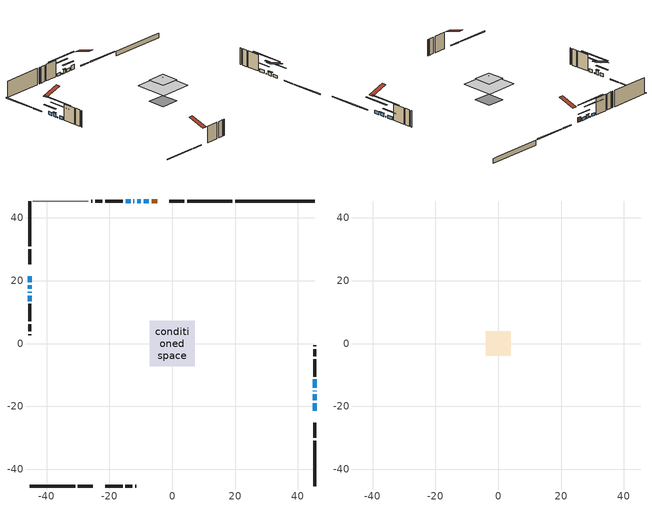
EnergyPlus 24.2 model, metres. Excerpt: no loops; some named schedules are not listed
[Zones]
conditioned space
 floor adiabatic (AdiabaticFloorConstruction): -7.2,-7.2 -7.2,7.2 7.2,7.2 7.2,-7.2 z5.79
 floor foundation (Slab1 construction): -3.99,-3.99 -3.99,3.99 3.99,3.99 3.99,-3.99 z-1.22
 wall outside (RimJoist1 construction): 19.15,45.37 4.72,45.37 / -45.37,-45.37 -30.94,-45.37 / -45.37,45.37 -45.37,30.94 / 45.37,-45.37 45.37,-30.94 z0.91:1.21
 wall outside (RimJoist3 construction): 3.79,45.37 -0.96,45.37 / -30.01,-45.37 -25.27,-45.37 / -45.37,30.01 -45.37,25.27 / 45.37,-30.01 45.37,-25.27 z0.91:1.21
 wall outside (AdiabaticWallConstruction 1): -4.83,45.37 -6.49,45.37 z0.91:2.94
 wall outside (AdiabaticWallConstruction): 45.37,-21.39 45.37,-19 z0.91:2.1; -7.42,45.37 -9.15,45.37 z0.91:2.19; -45.37,21.39 -45.37,19.49 z0.91:2.33; 45.37,-18.07 45.37,-16.18 z0.91:2.32; -10.07,45.37 -11.16,45.37 z0.91:2.52; -45.37,18.56 -45.37,17.37 z0.91:2.68; 45.37,-15.25 45.37,-14.99 / -12.08,45.37 -12.35,45.37 / -45.37,16.45 -45.37,16.18 z0.91:1.3; -13.27,45.37 -14.85,45.37 z0.91:2.09; -45.37,15.26 -45.37,13.51 / 45.37,-14.06 45.37,-11.45 z0.91:2.21
 wall outside (Wall1 construction): -15.78,45.37 -21.34,45.37 / -21.39,-45.37 -15.83,-45.37 / -45.37,12.58 -45.37,7.02 / 45.37,-10.52 45.37,-4.96 z0.91:8.23
 wall outside (Wall3 construction): -22.27,45.37 -24.46,45.37 / -14.9,-45.37 -12.71,-45.37 / -45.37,6.09 -45.37,3.9 / 45.37,-4.03 45.37,-1.83 z0.91:8.23
 wall outside (Wall4 construction): -25.39,45.37 -25.76,45.37 / -11.78,-45.37 -11.41,-45.37 / -45.37,2.97 -45.37,2.6 / 45.37,-0.9 45.37,-0.54 z0.91:8.23
 wall foundation (FoundationWall1 construction): 20.08,45.37,-1.22 20.08,45.37,0.91 42.84,45.37,0.91 42.84,45.37,0.79 45.37,45.37,0.79 45.37,45.37,-1.22
 wall adiabatic (Wall5 construction): -26.69,45.37 -44.44,45.37 z0.91:8.23
 window (WindowConstruction): 45.37,-21.39 45.37,-19 z0.91:2.1
 window (WindowConstruction 4): -7.42,45.37 -9.15,45.37 z0.91:2.19
 window (WindowConstruction 5): -45.37,21.39 -45.37,19.49 z0.91:2.32
 window (WindowConstruction 6): 45.37,-18.07 45.37,-16.18 z0.91:2.32
 window (WindowConstruction 7): -10.08,45.37 -11.15,45.37 z0.91:2.52
 window (WindowConstruction 8): -45.37,18.56 -45.37,17.37 z0.91:2.68
 window (WindowConstruction 9): 45.37,-15.25 45.37,-14.99 z0.91:1.3
 window (WindowConstruction 10): -12.08,45.37 -12.34,45.37 z0.91:1.3
 window (WindowConstruction 11): -45.37,16.44 -45.37,16.18 z0.91:1.3
 window (WindowConstruction 1): -13.27,45.37 -14.85,45.37 z0.91:2.09
 window (WindowConstruction 2): -45.37,15.25 -45.37,13.51 z0.91:2.21
 window (WindowConstruction 3): 45.37,-14.06 45.37,-11.45 z0.91:2.21
 door (Door): -4.83,45.37 -6.49,45.37 z0.91:2.94
 ceiling adiabatic (AdiabaticFloorConstruction): 7.2,-7.2 7.2,7.2 -7.2,7.2 -7.2,-7.2 z5.79
 roof outside (Roof2 construction): -2.07,2.07 -2.07,-2.07 2.07,-2.07 2.07,2.07 z8.23
attic - vented
 floor to conditioned space (Floor1 construction Reversed): -3.94,-3.94 -3.94,3.94 3.94,3.94 3.94,-3.94 z8.23
 roof outside (Roof1 construction): -3.91,45.37,8.23 -3.91,37.71,10.78 -1.89,37.71,10.78 -1.89,45.37,8.23; -22.32,-45.37,8.23 -22.32,-37.71,10.78 -24.34,-37.71,10.78 -24.34,-45.37,8.23; -45.37,22.32,8.23 -37.71,22.32,10.78 -37.71,24.34,10.78 -45.37,24.34,8.23; 45.37,-22.32,8.23 37.71,-22.32,10.78 37.71,-24.34,10.78 45.37,-24.34,8.23
shading: 45.37,-14.38 45.37,-26.01 45.79,-26.01 45.79,-14.38 z6.72; -11.47,45.37 -5.09,45.37 -5.09,45.79 -11.47,45.79 z4.52; -45.37,17.16 -45.37,23.72 -45.79,23.72 -45.79,17.16 z4.65; 45.37,-15.98 45.37,-18.27 45.79,-18.27 45.79,-15.98 z2.52; -11.36,45.37 -9.87,45.37 -9.87,45.79 -11.36,45.79 z2.72; -45.37,17.17 -45.37,18.76 -45.79,18.76 -45.79,17.17 z2.88; 45.37,-7.63 45.37,-22.61 45.79,-22.61 45.79,-7.63 z8.66; -19.7,45.37 -4.72,45.37 -4.72,45.79 -19.7,45.79 z8.66; -45.37,8.82 -45.37,23.8 -45.79,23.8 -45.79,8.82 z8.66; -19.47,45.37 -8.65,45.37 -8.65,45.79 -19.47,45.79 z6.71; -45.37,8.89 -45.37,19.88 -45.79,19.88 -45.79,8.89 z6.83; 45.37,-9.12 45.37,-16.39 45.79,-16.39 45.79,-9.12 z4.54
[Building]
Building 1: Terrain=Suburbs
[Site:Location]
Toronto Intl AP_ON: Latitude {deg}=43.68; Longitude {deg}=-79.63; Time Zone {hr}=-5; Elevation {m}=173; Keep Site Location Information=Yes
[Site:GroundTemperature:Shallow]
4.59119, 2.66285, 2.50842, 3.42352, 7.09712, 10.7536, 13.9236, 15.9317, 16.1023, 14.4691, 11.3799, 7.83558
[Site:WaterMainsTemperature]
Calculation Method=Schedule; Temperature Schedule=mains temperature schedule
[Material] Roughness=Rough; Thermal Absorptance=0.9
Name | Thickness {m} | Conductivity {W/m-K} | Density {kg/m3} | Specific Heat {J/kg-K} | Solar Absorptance | Visible Absorptance
asphalt or fiberglass shingles | 0.00635 | 0.162714 | 1121.4 | 1465.45 | 0.4 | 0.4
ceiling stud and cavity | 0.1397 | 0.0763592 | 65.682 | 1177.47 | 0.7 | 0.7
concrete 4.0 in. | 0.1016 | 1.803125 | 2242.8 | 837.4 | 0.7 | 0.7
concrete 8.0 in. | 0.2032 | 1.803125 | 2242.8 | 837.4 | 0.7 | 0.7
door material | 0.04445 | 0.188738 | 512.64 | 1214.23 | 0.7 | 0.7
floor covering | 0.0127 | 0.0433444 | 54.468 | 1339.84 | 0.6 | 0.6
floor rigid ins; wall rigid ins | 0.512978 | 0.029427 | 32.04 | 1214.23 | 0.7 | 0.7
floor stud and cavity | 0.1397 | 1.75129 | 37.0049 | 1207.88 | 0.7 | 0.7
furniture material conditioned space 1 | 0.1524 | 0.115458 | 640.8 | 1214.23 | 0.6 | 0.6
gypsum board | 0.0127 | 0.160291 | 801 | 837.4 | 0.6 | 0.6
osb sheathing 0.5 in. | 0.0127 | 0.115458 | 512.64 | 1214.23 | 0.7 | 0.7
osb sheathing 0.5 in. 1 | 0.0127 | 0.115458 | 512.64 | 1214.23 | 0.4 | 0.4
osb sheathing 0.75 in. | 0.01905 | 0.115458 | 512.64 | 1214.23 | 0.7 | 0.7
rim joist stud and cavity | 0.0508 | 0.177588 | 50.32683 | 1063.81 | 0.6 | 0.6
rim joist stud and cavity 1 | 0.0508 | 0.126838 | 50.32683 | 1063.81 | 0.6 | 0.6
roof stud and cavity | 0.2032 | 0.119842 | 78.34581 | 1123.46 | 0.7 | 0.7
wall stud and cavity | 0.1397 | 0.268041 | 139.0536 | 1170.24 | 0.7 | 0.7
wall stud and cavity 1 | 0.1397 | 0.398701 | 139.0536 | 1170.24 | 0.7 | 0.7
wall stud and cavity 2 | 0.1397 | 0.394734 | 139.0536 | 1170.24 | 0.7 | 0.7
wall stud and cavity 3 | 0.1397 | 0.204197 | 139.0536 | 1170.24 | 0.7 | 0.7
wall stud and cavity 4 | 0.0889 | 0.380278 | 52.3479 | 1209.89 | 0.7 | 0.7
wall stud and cavity 5 | 0.0889 | 0.391764 | 83.0341 | 1211.67 | 0.7 | 0.7
wood siding | 0.0254 | 0.102417 | 544.68 | 1172.36 | 0.4 | 0.4
wood siding 1; wood siding 2; wood siding 3 | 0.0254 | 0.102417 | 544.68 | 1172.36 | 0.7 | 0.7
[WindowMaterial:SimpleGlazingSystem]
Name | U-Factor {W/m2-K} | Solar Heat Gain Coefficient
WindowMaterial | 3.89397 | 0.68
WindowMaterial 1 | 2.770864 | 0.64
WindowMaterial 2 | 2.77484 | 0.65
WindowMaterial 3 | 3.80937 | 0.69
WindowMaterial 4 | 2.773703 | 0.65
WindowMaterial 5 | 2.77768 | 0.66
WindowMaterial 6 | 3.73385 | 0.69
WindowMaterial 7 | 2.78165 | 0.67
WindowMaterial 8 | 2.78449 | 0.68
WindowMaterial 9 | 2.67774 | 0.42
[Construction]
AdiabaticFloorConstruction: floor stud and cavity, floor rigid ins, osb sheathing 0.75 in., floor covering
AdiabaticWallConstruction: wood siding 2, wall rigid ins, wall stud and cavity 4, gypsum board
AdiabaticWallConstruction 1: wood siding 3, wall rigid ins, wall stud and cavity 4, gypsum board
Door: door material
Floor1 construction Reversed: gypsum board, ceiling stud and cavity
FoundationWall1 construction: concrete 8.0 in.
furniture construction conditioned space 1: furniture material conditioned space 1
PartitionWallConstruction: gypsum board, wall stud and cavity 5, gypsum board
RimJoist1 construction: wood siding 1, rim joist stud and cavity
RimJoist3 construction: wood siding 1, rim joist stud and cavity 1
Roof1 construction: asphalt or fiberglass shingles
Roof2 construction: asphalt or fiberglass shingles, osb sheathing 0.75 in., roof stud and cavity, gypsum board
Slab1 construction: concrete 4.0 in.
Wall1 construction: wood siding, osb sheathing 0.5 in., wall stud and cavity, gypsum board
Wall3 construction: wood siding, osb sheathing 0.5 in., wall stud and cavity 1, gypsum board
Wall4 construction: wood siding, osb sheathing 0.5 in., wall stud and cavity 2, gypsum board
Wall5 construction: osb sheathing 0.5 in. 1, wall stud and cavity 3, gypsum board
WindowConstruction: WindowMaterial
WindowConstruction 1: WindowMaterial 1
WindowConstruction 10; WindowConstruction 11; WindowConstruction 9: WindowMaterial 9
WindowConstruction 2: WindowMaterial 2
WindowConstruction 3: WindowMaterial 3
WindowConstruction 4: WindowMaterial 4
WindowConstruction 5: WindowMaterial 5
WindowConstruction 6: WindowMaterial 6
WindowConstruction 7: WindowMaterial 7
WindowConstruction 8: WindowMaterial 8
[Zone] Multiplier=1; Part of Total Floor Area=Yes
Name | Volume {m3}
attic - vented | 25.6987
conditioned space | 692.3
[Space]
Name | Zone | Volume {m3}
attic - vented 1 | attic - vented | 25.6987
conditioned space 1 | conditioned space | 692.3
[ZoneInfiltration:EffectiveLeakageArea]
infil attic - vented 1: Zone or Space=attic - vented 1; Schedule=Always On Discrete; Effective Air Leakage Area {cm2}=2563.45; Stack Coefficient=0.000177698; Wind Coefficient=9.00662e-06
[ZoneMixing]
whole house fan mix: Zone or Space=attic - vented; Schedule=Always On Continuous; Design Flow Rate Calculation Method=Flow/Zone; Design Flow Rate {m3/s}=0; Source Zone or Space=conditioned space
[SurfaceProperty:ExposedFoundationPerimeter]
Slab1: Exposed Perimeter Calculation Method=TotalExposedPerimeter; Total Exposed Perimeter {m}=25.298
[InternalMass] Zone or ZoneList=conditioned space; Space or SpaceList=conditioned space 1
Name | Construction | Surface Area {m2}
furniture mass conditioned space 1 | furniture construction conditioned space 1 | 108.376
partition wall mass | PartitionWallConstruction | 270.94
[Lights]
interior lighting: Zone or ZoneList or Space or SpaceList=conditioned space 1; Schedule=interior lighting schedule; Design Level Calculation Method=LightingLevel; Lighting Level {W}=343.2; Return Air Fraction=0; Fraction Radiant=0.6; Fraction Visible=0.2; Fraction Replaceable=1
[People]
occupants: Zone or ZoneList or Space or SpaceList=conditioned space 1; Number of People Schedule=occupants schedule; Number of People Calculation Method=People; Number of People=3; Fraction Radiant=0.314171; Sensible Heat Fraction=0.56303; Activity Level Schedule=occupants activity schedule; Carbon Dioxide Generation Rate {m3/s-W}=0; Enable ASHRAE 55 Comfort Warnings=No; Mean Radiant Temperature Calculation Type=EnclosureAveraged
[ElectricEquipment] Zone or ZoneList or Space or SpaceList=conditioned space 1; Design Level Calculation Method=EquipmentLevel
Name | Schedule | Design Level {W} | Fraction Latent | Fraction Radiant | Fraction Lost
clothes dryer | clothes dryer schedule | 140.772 | 0.015 | 0.081 | 0.85
clothes washer | clothes washer schedule | 32.1985 | 0.03 | 0.162 | 0.7
cooking range | cooking range schedule | 208.969 | 0.08 | 0.432 | 0.2
dishwasher | dishwasher schedule | 66.8632 | 0.3 | 0.18 | 0.4
fridge | fridge schedule | 72.9452 | 0 | 0.6 | 0
mech vent bath fan 0 | mech vent bath fan 0 schedule | 50.2 | 0 | 0 | 1
mech vent house fan | mech vent house fan schedule | 0 | 0 | 0 | 1
mech vent house fan cfis | mech vent house fan cfis schedule | 0 | 0 | 0 | 0
mech vent range fan 0 | mech vent range fan 0 schedule | 57 | 0 | 0 | 1
misc plug loads | misc plug loads schedule | 494.7 | 0.045 | 0.513 | 0.1
whole house fan | Always On Discrete | 0 | 0 | 0 | 1
[OtherEquipment] Zone or ZoneList or Space or SpaceList=conditioned space 1; Design Level Calculation Method=EquipmentLevel
Name | Fuel Type | Schedule | Design Level {W} | Fraction Latent | Fraction Radiant | Fraction Lost
clothes dryer 1 | Electricity | clothes dryer schedule | 0 | 0.015 | 0.081 | 0.85
cooking range 1 | Electricity | cooking range schedule | 0 | 0.08 | 0.432 | 0.2
general water use latent | None | general water use schedule | 59.3978 | 1 | 0 | 0
general water use sensible | None | general water use schedule | -58.539 | 0 | 0.6 | 0
mech vent house fan latent load | None | Always On Discrete | 0 | 1 | 0 | 0
mech vent house fan sensible load | None | Always On Discrete | 0 | 0 | 0 | 0
water heater energy adjustment1 | Electricity | Always On Discrete | 0.01 | 0 | 0 | 1
[ZoneInfiltration:DesignFlowRate] Zone or ZoneList or Space or SpaceList=conditioned space 1; Schedule=Always On Discrete; Design Flow Rate Calculation Method=Flow/Zone; Design Flow Rate {m3/s}=0
infil flow; natural vent flow; whole house fan flow
[Foundation:Kiva]
Foundation Kiva 1: Initial Indoor Air Temperature {C}=18; Wall Height Above Grade {m}=0.910011; Wall Depth Below Slab {m}=0.2032
[Foundation:Kiva:Settings]
Soil Conductivity {W/m-K}=0.849921; Soil Density {kg/m3}=1842.3; Soil Specific Heat {J/kg-K}=418.7; Ground Solar Absorptivity=0.9; Ground Thermal Absorptivity=0.9; Ground Surface Roughness {m}=0.03; Far-Field Width {m}=40; Deep-Ground Boundary Condition=ZeroFlux; Deep-Ground Depth {m}=40; Minimum Cell Dimension {m}=0.2; Maximum Cell Growth Coefficient=3; Simulation Timestep=Timestep
[Exterior:Lights]
exterior lighting: Schedule=exterior lighting schedule; Design Level {W}=75.6
[Schedule:Constant]
Name | Hourly Value
Always On Continuous; mech vent house fan schedule; mech vent house fan cfis schedule; Always On Discrete | 1
occupants activity schedule | 117.228
fridge schedule | 0
[Schedule:Week:Daily]
interior lighting schedule Week Rule - Jan1-Jan27: interior lighting schedule day, interior lighting schedule day, interior lighting schedule day, interior lighting schedule day, interior lighting schedule day, interior lighting schedule day, interior lighting schedule day, interior lighting schedule default day, interior lighting schedule default day, interior lighting schedule default day, interior lighting schedule default day, interior lighting schedule default day
interior lighting schedule Week Rule - Jan28-Feb3: interior lighting schedule day, interior lighting schedule day, interior lighting schedule day, interior lighting schedule day, interior lighting schedule day 1, interior lighting schedule day 1, interior lighting schedule day 1, interior lighting schedule default day, interior lighting schedule default day, interior lighting schedule default day, interior lighting schedule default day, interior lighting schedule default day
interior lighting schedule Week Rule - Feb4-Feb24: interior lighting schedule day 1, interior lighting schedule day 1, interior lighting schedule day 1, interior lighting schedule day 1, interior lighting schedule day 1, interior lighting schedule day 1, interior lighting schedule day 1, interior lighting schedule default day, interior lighting schedule default day, interior lighting schedule default day, interior lighting schedule default day, interior lighting schedule default day
interior lighting schedule Week Rule - Feb25-Mar3: interior lighting schedule day 1, interior lighting schedule day 1, interior lighting schedule day 1, interior lighting schedule day 1, interior lighting schedule day 2, interior lighting schedule day 2, interior lighting schedule day 2, interior lighting schedule default day, interior lighting schedule default day, interior lighting schedule default day, interior lighting schedule default day, interior lighting schedule default day
interior lighting schedule Week Rule - Mar4-Mar31: interior lighting schedule day 2, interior lighting schedule day 2, interior lighting schedule day 2, interior lighting schedule day 2, interior lighting schedule day 2, interior lighting schedule day 2, interior lighting schedule day 2, interior lighting schedule default day, interior lighting schedule default day, interior lighting schedule default day, interior lighting schedule default day, interior lighting schedule default day
interior lighting schedule Week Rule - Apr1-Apr28: interior lighting schedule day 3, interior lighting schedule day 3, interior lighting schedule day 3, interior lighting schedule day 3, interior lighting schedule day 3, interior lighting schedule day 3, interior lighting schedule day 3, interior lighting schedule default day, interior lighting schedule default day, interior lighting schedule default day, interior lighting schedule default day, interior lighting schedule default day
interior lighting schedule Week Rule - Apr29-May5: interior lighting schedule day 3, interior lighting schedule day 3, interior lighting schedule day 4, interior lighting schedule day 4, interior lighting schedule day 4, interior lighting schedule day 4, interior lighting schedule day 4, interior lighting schedule default day, interior lighting schedule default day, interior lighting schedule default day, interior lighting schedule default day, interior lighting schedule default day
interior lighting schedule Week Rule - May6-May26: interior lighting schedule day 4, interior lighting schedule day 4, interior lighting schedule day 4, interior lighting schedule day 4, interior lighting schedule day 4, interior lighting schedule day 4, interior lighting schedule day 4, interior lighting schedule default day, interior lighting schedule default day, interior lighting schedule default day, interior lighting schedule default day, interior lighting schedule default day
interior lighting schedule Week Rule - May27-Jun2: interior lighting schedule day 4, interior lighting schedule day 4, interior lighting schedule day 4, interior lighting schedule day 4, interior lighting schedule day 4, interior lighting schedule day 5, interior lighting schedule day 5, interior lighting schedule default day, interior lighting schedule default day, interior lighting schedule default day, interior lighting schedule default day, interior lighting schedule default day
interior lighting schedule Week Rule - Jun3-Jun30: interior lighting schedule day 5, interior lighting schedule day 5, interior lighting schedule day 5, interior lighting schedule day 5, interior lighting schedule day 5, interior lighting schedule day 5, interior lighting schedule day 5, interior lighting schedule default day, interior lighting schedule default day, interior lighting schedule default day, interior lighting schedule default day, interior lighting schedule default day
interior lighting schedule Week Rule - Jul1-Jul28: interior lighting schedule day 6, interior lighting schedule day 6, interior lighting schedule day 6, interior lighting schedule day 6, interior lighting schedule day 6, interior lighting schedule day 6, interior lighting schedule day 6, interior lighting schedule default day, interior lighting schedule default day, interior lighting schedule default day, interior lighting schedule default day, interior lighting schedule default day
interior lighting schedule Week Rule - Jul29-Aug4: interior lighting schedule day 6, interior lighting schedule day 6, interior lighting schedule day 6, interior lighting schedule day 7, interior lighting schedule day 7, interior lighting schedule day 7, interior lighting schedule day 7, interior lighting schedule default day, interior lighting schedule default day, interior lighting schedule default day, interior lighting schedule default day, interior lighting schedule default day
interior lighting schedule Week Rule - Aug5-Aug25: interior lighting schedule day 7, interior lighting schedule day 7, interior lighting schedule day 7, interior lighting schedule day 7, interior lighting schedule day 7, interior lighting schedule day 7, interior lighting schedule day 7, interior lighting schedule default day, interior lighting schedule default day, interior lighting schedule default day, interior lighting schedule default day, interior lighting schedule default day
interior lighting schedule Week Rule - Aug26-Sep1: interior lighting schedule day 7, interior lighting schedule day 7, interior lighting schedule day 7, interior lighting schedule day 7, interior lighting schedule day 7, interior lighting schedule day 7, interior lighting schedule day 8, interior lighting schedule default day, interior lighting schedule default day, interior lighting schedule default day, interior lighting schedule default day, interior lighting schedule default day
interior lighting schedule Week Rule - Sep2-Sep29: interior lighting schedule day 8, interior lighting schedule day 8, interior lighting schedule day 8, interior lighting schedule day 8, interior lighting schedule day 8, interior lighting schedule day 8, interior lighting schedule day 8, interior lighting schedule default day, interior lighting schedule default day, interior lighting schedule default day, interior lighting schedule default day, interior lighting schedule default day
interior lighting schedule Week Rule - Sep30-Oct6: interior lighting schedule day 8, interior lighting schedule day 9, interior lighting schedule day 9, interior lighting schedule day 9, interior lighting schedule day 9, interior lighting schedule day 9, interior lighting schedule day 9, interior lighting schedule default day, interior lighting schedule default day, interior lighting schedule default day, interior lighting schedule default day, interior lighting schedule default day
interior lighting schedule Week Rule - Oct7-Oct27: interior lighting schedule day 9, interior lighting schedule day 9, interior lighting schedule day 9, interior lighting schedule day 9, interior lighting schedule day 9, interior lighting schedule day 9, interior lighting schedule day 9, interior lighting schedule default day, interior lighting schedule default day, interior lighting schedule default day, interior lighting schedule default day, interior lighting schedule default day
interior lighting schedule Week Rule - Oct28-Nov3: interior lighting schedule day 9, interior lighting schedule day 9, interior lighting schedule day 9, interior lighting schedule day 9, interior lighting schedule day 10, interior lighting schedule day 10, interior lighting schedule day 10, interior lighting schedule default day, interior lighting schedule default day, interior lighting schedule default day, interior lighting schedule default day, interior lighting schedule default day
interior lighting schedule Week Rule - Nov4-Nov24: interior lighting schedule day 10, interior lighting schedule day 10, interior lighting schedule day 10, interior lighting schedule day 10, interior lighting schedule day 10, interior lighting schedule day 10, interior lighting schedule day 10, interior lighting schedule default day, interior lighting schedule default day, interior lighting schedule default day, interior lighting schedule default day, interior lighting schedule default day
interior lighting schedule Week Rule - Nov25-Dec1: interior lighting schedule day 10, interior lighting schedule day 10, interior lighting schedule day 10, interior lighting schedule day 10, interior lighting schedule day 10, interior lighting schedule day 10, interior lighting schedule day 11, interior lighting schedule default day, interior lighting schedule default day, interior lighting schedule default day, interior lighting schedule default day, interior lighting schedule default day
interior lighting schedule Week Rule - Dec2-Dec31: interior lighting schedule day 11, interior lighting schedule day 11, interior lighting schedule day 11, interior lighting schedule day 11, interior lighting schedule day 11, interior lighting schedule day 11, interior lighting schedule day 11, interior lighting schedule default day, interior lighting schedule default day, interior lighting schedule default day, interior lighting schedule default day, interior lighting schedule default day
occupants schedule Week Rule - Jan1-Dec31: occupants schedule day, occupants schedule day, occupants schedule day, occupants schedule day, occupants schedule day, occupants schedule day, occupants schedule day, occupants schedule default day, occupants schedule default day, occupants schedule default day, occupants schedule default day, occupants schedule default day
clothes dryer schedule Week Rule - Jan1-Dec31: clothes dryer schedule day, clothes dryer schedule day, clothes dryer schedule day, clothes dryer schedule day, clothes dryer schedule day, clothes dryer schedule day, clothes dryer schedule day, clothes dryer schedule default day, clothes dryer schedule default day, clothes dryer schedule default day, clothes dryer schedule default day, clothes dryer schedule default day
clothes washer schedule Week Rule - Jan1-Dec31: clothes washer schedule day, clothes washer schedule day, clothes washer schedule day, clothes washer schedule day, clothes washer schedule day, clothes washer schedule day, clothes washer schedule day, clothes washer schedule default day, clothes washer schedule default day, clothes washer schedule default day, clothes washer schedule default day, clothes washer schedule default day
cooking range schedule Week Rule - Jan1-Dec31: cooking range schedule day, cooking range schedule day, cooking range schedule day, cooking range schedule day, cooking range schedule day, cooking range schedule day, cooking range schedule day, cooking range schedule default day, cooking range schedule default day, cooking range schedule default day, cooking range schedule default day, cooking range schedule default day
dishwasher schedule Week Rule - Jan1-Dec31: dishwasher schedule day, dishwasher schedule day, dishwasher schedule day, dishwasher schedule day, dishwasher schedule day, dishwasher schedule day, dishwasher schedule day, dishwasher schedule default day, dishwasher schedule default day, dishwasher schedule default day, dishwasher schedule default day, dishwasher schedule default day
mech vent bath fan 0 schedule Week Rule - Jan1-Dec31: mech vent bath fan 0 schedule day, mech vent bath fan 0 schedule day, mech vent bath fan 0 schedule day, mech vent bath fan 0 schedule day, mech vent bath fan 0 schedule day, mech vent bath fan 0 schedule day, mech vent bath fan 0 schedule day, mech vent bath fan 0 schedule default day, mech vent bath fan 0 schedule default day, mech vent bath fan 0 schedule default day, mech vent bath fan 0 schedule default day, mech vent bath fan 0 schedule default day
mech vent range fan 0 schedule Week Rule - Jan1-Dec31: mech vent range fan 0 schedule day, mech vent range fan 0 schedule day, mech vent range fan 0 schedule day, mech vent range fan 0 schedule day, mech vent range fan 0 schedule day, mech vent range fan 0 schedule day, mech vent range fan 0 schedule day, mech vent range fan 0 schedule default day, mech vent range fan 0 schedule default day, mech vent range fan 0 schedule default day, mech vent range fan 0 schedule default day, mech vent range fan 0 schedule default day
misc plug loads schedule Week Rule - Jan1-Dec31: misc plug loads schedule day, misc plug loads schedule day, misc plug loads schedule day, misc plug loads schedule day, misc plug loads schedule day, misc plug loads schedule day, misc plug loads schedule day, misc plug loads schedule default day, misc plug loads schedule default day, misc plug loads schedule default day, misc plug loads schedule default day, misc plug loads schedule default day
general water use schedule Week Rule - Jan1-Dec31: general water use schedule day, general water use schedule day, general water use schedule day, general water use schedule day, general water use schedule day, general water use schedule day, general water use schedule day, general water use schedule default day, general water use schedule default day, general water use schedule default day, general water use schedule default day, general water use schedule default day
exterior lighting schedule Week Rule - Jan1-Jan27: exterior lighting schedule day, exterior lighting schedule day, exterior lighting schedule day, exterior lighting schedule day, exterior lighting schedule day, exterior lighting schedule day, exterior lighting schedule day, exterior lighting schedule default day, exterior lighting schedule default day, exterior lighting schedule default day, exterior lighting schedule default day, exterior lighting schedule default day
exterior lighting schedule Week Rule - Jan28-Feb3: exterior lighting schedule day, exterior lighting schedule day, exterior lighting schedule day, exterior lighting schedule day, exterior lighting schedule day 1, exterior lighting schedule day 1, exterior lighting schedule day 1, exterior lighting schedule default day, exterior lighting schedule default day, exterior lighting schedule default day, exterior lighting schedule default day, exterior lighting schedule default day
exterior lighting schedule Week Rule - Feb4-Feb24: exterior lighting schedule day 1, exterior lighting schedule day 1, exterior lighting schedule day 1, exterior lighting schedule day 1, exterior lighting schedule day 1, exterior lighting schedule day 1, exterior lighting schedule day 1, exterior lighting schedule default day, exterior lighting schedule default day, exterior lighting schedule default day, exterior lighting schedule default day, exterior lighting schedule default day
exterior lighting schedule Week Rule - Feb25-Mar3: exterior lighting schedule day 1, exterior lighting schedule day 1, exterior lighting schedule day 1, exterior lighting schedule day 1, exterior lighting schedule day 2, exterior lighting schedule day 2, exterior lighting schedule day 2, exterior lighting schedule default day, exterior lighting schedule default day, exterior lighting schedule default day, exterior lighting schedule default day, exterior lighting schedule default day
exterior lighting schedule Week Rule - Mar4-Mar31: exterior lighting schedule day 2, exterior lighting schedule day 2, exterior lighting schedule day 2, exterior lighting schedule day 2, exterior lighting schedule day 2, exterior lighting schedule day 2, exterior lighting schedule day 2, exterior lighting schedule default day, exterior lighting schedule default day, exterior lighting schedule default day, exterior lighting schedule default day, exterior lighting schedule default day
exterior lighting schedule Week Rule - Apr1-Apr28: exterior lighting schedule day 3, exterior lighting schedule day 3, exterior lighting schedule day 3, exterior lighting schedule day 3, exterior lighting schedule day 3, exterior lighting schedule day 3, exterior lighting schedule day 3, exterior lighting schedule default day, exterior lighting schedule default day, exterior lighting schedule default day, exterior lighting schedule default day, exterior lighting schedule default day
exterior lighting schedule Week Rule - Apr29-May5: exterior lighting schedule day 3, exterior lighting schedule day 3, exterior lighting schedule day 4, exterior lighting schedule day 4, exterior lighting schedule day 4, exterior lighting schedule day 4, exterior lighting schedule day 4, exterior lighting schedule default day, exterior lighting schedule default day, exterior lighting schedule default day, exterior lighting schedule default day, exterior lighting schedule default day
exterior lighting schedule Week Rule - May6-May26: exterior lighting schedule day 4, exterior lighting schedule day 4, exterior lighting schedule day 4, exterior lighting schedule day 4, exterior lighting schedule day 4, exterior lighting schedule day 4, exterior lighting schedule day 4, exterior lighting schedule default day, exterior lighting schedule default day, exterior lighting schedule default day, exterior lighting schedule default day, exterior lighting schedule default day
exterior lighting schedule Week Rule - May27-Jun2: exterior lighting schedule day 4, exterior lighting schedule day 4, exterior lighting schedule day 4, exterior lighting schedule day 4, exterior lighting schedule day 4, exterior lighting schedule day 5, exterior lighting schedule day 5, exterior lighting schedule default day, exterior lighting schedule default day, exterior lighting schedule default day, exterior lighting schedule default day, exterior lighting schedule default day
exterior lighting schedule Week Rule - Jun3-Jun30: exterior lighting schedule day 5, exterior lighting schedule day 5, exterior lighting schedule day 5, exterior lighting schedule day 5, exterior lighting schedule day 5, exterior lighting schedule day 5, exterior lighting schedule day 5, exterior lighting schedule default day, exterior lighting schedule default day, exterior lighting schedule default day, exterior lighting schedule default day, exterior lighting schedule default day
exterior lighting schedule Week Rule - Jul1-Jul28: exterior lighting schedule day 6, exterior lighting schedule day 6, exterior lighting schedule day 6, exterior lighting schedule day 6, exterior lighting schedule day 6, exterior lighting schedule day 6, exterior lighting schedule day 6, exterior lighting schedule default day, exterior lighting schedule default day, exterior lighting schedule default day, exterior lighting schedule default day, exterior lighting schedule default day
exterior lighting schedule Week Rule - Jul29-Aug4: exterior lighting schedule day 6, exterior lighting schedule day 6, exterior lighting schedule day 6, exterior lighting schedule day 7, exterior lighting schedule day 7, exterior lighting schedule day 7, exterior lighting schedule day 7, exterior lighting schedule default day, exterior lighting schedule default day, exterior lighting schedule default day, exterior lighting schedule default day, exterior lighting schedule default day
exterior lighting schedule Week Rule - Aug5-Aug25: exterior lighting schedule day 7, exterior lighting schedule day 7, exterior lighting schedule day 7, exterior lighting schedule day 7, exterior lighting schedule day 7, exterior lighting schedule day 7, exterior lighting schedule day 7, exterior lighting schedule default day, exterior lighting schedule default day, exterior lighting schedule default day, exterior lighting schedule default day, exterior lighting schedule default day
exterior lighting schedule Week Rule - Aug26-Sep1: exterior lighting schedule day 7, exterior lighting schedule day 7, exterior lighting schedule day 7, exterior lighting schedule day 7, exterior lighting schedule day 7, exterior lighting schedule day 7, exterior lighting schedule day 8, exterior lighting schedule default day, exterior lighting schedule default day, exterior lighting schedule default day, exterior lighting schedule default day, exterior lighting schedule default day
exterior lighting schedule Week Rule - Sep2-Sep29: exterior lighting schedule day 8, exterior lighting schedule day 8, exterior lighting schedule day 8, exterior lighting schedule day 8, exterior lighting schedule day 8, exterior lighting schedule day 8, exterior lighting schedule day 8, exterior lighting schedule default day, exterior lighting schedule default day, exterior lighting schedule default day, exterior lighting schedule default day, exterior lighting schedule default day
exterior lighting schedule Week Rule - Sep30-Oct6: exterior lighting schedule day 8, exterior lighting schedule day 9, exterior lighting schedule day 9, exterior lighting schedule day 9, exterior lighting schedule day 9, exterior lighting schedule day 9, exterior lighting schedule day 9, exterior lighting schedule default day, exterior lighting schedule default day, exterior lighting schedule default day, exterior lighting schedule default day, exterior lighting schedule default day
exterior lighting schedule Week Rule - Oct7-Oct27: exterior lighting schedule day 9, exterior lighting schedule day 9, exterior lighting schedule day 9, exterior lighting schedule day 9, exterior lighting schedule day 9, exterior lighting schedule day 9, exterior lighting schedule day 9, exterior lighting schedule default day, exterior lighting schedule default day, exterior lighting schedule default day, exterior lighting schedule default day, exterior lighting schedule default day
exterior lighting schedule Week Rule - Oct28-Nov3: exterior lighting schedule day 9, exterior lighting schedule day 9, exterior lighting schedule day 9, exterior lighting schedule day 9, exterior lighting schedule day 10, exterior lighting schedule day 10, exterior lighting schedule day 10, exterior lighting schedule default day, exterior lighting schedule default day, exterior lighting schedule default day, exterior lighting schedule default day, exterior lighting schedule default day
[Schedule:Year]
interior lighting schedule: interior lighting schedule Week Rule - Jan1-Jan27, 1, 1, 1, 27, interior lighting schedule Week Rule - Jan28-Feb3, 1, 28, 2, 3, interior lighting schedule Week Rule - Feb4-Feb24, 2, 4, 2, 24, interior lighting schedule Week Rule - Feb25-Mar3, 2, 25, 3, 3, interior lighting schedule Week Rule - Mar4-Mar31, 3, 4, 3, 31, interior lighting schedule Week Rule - Apr1-Apr28, 4, 1, 4, 28, interior lighting schedule Week Rule - Apr29-May5, 4, 29, 5, 5, interior lighting schedule Week Rule - May6-May26, 5, 6, 5, 26, interior lighting schedule Week Rule - May27-Jun2, 5, 27, 6, 2, interior lighting schedule Week Rule - Jun3-Jun30, 6, 3, 6, 30, interior lighting schedule Week Rule - Jul1-Jul28, 7, 1, 7, 28, interior lighting schedule Week Rule - Jul29-Aug4, 7, 29, 8, 4, interior lighting schedule Week Rule - Aug5-Aug25, 8, 5, 8, 25, interior lighting schedule Week Rule - Aug26-Sep1, 8, 26, 9, 1, interior lighting schedule Week Rule - Sep2-Sep29, 9, 2, 9, 29, interior lighting schedule Week Rule - Sep30-Oct6, 9, 30, 10, 6, interior lighting schedule Week Rule - Oct7-Oct27, 10, 7, 10, 27, interior lighting schedule Week Rule - Oct28-Nov3, 10, 28, 11, 3, interior lighting schedule Week Rule - Nov4-Nov24, 11, 4, 11, 24, interior lighting schedule Week Rule - Nov25-Dec1, 11, 25, 12, 1, interior lighting schedule Week Rule - Dec2-Dec31, 12, 2, 12, 31
occupants schedule: occupants schedule Week Rule - Jan1-Dec31, 1, 1, 12, 31
clothes dryer schedule: clothes dryer schedule Week Rule - Jan1-Dec31, 1, 1, 12, 31
clothes washer schedule: clothes washer schedule Week Rule - Jan1-Dec31, 1, 1, 12, 31
cooking range schedule: cooking range schedule Week Rule - Jan1-Dec31, 1, 1, 12, 31
dishwasher schedule: dishwasher schedule Week Rule - Jan1-Dec31, 1, 1, 12, 31
mech vent bath fan 0 schedule: mech vent bath fan 0 schedule Week Rule - Jan1-Dec31, 1, 1, 12, 31
mech vent range fan 0 schedule: mech vent range fan 0 schedule Week Rule - Jan1-Dec31, 1, 1, 12, 31
misc plug loads schedule: misc plug loads schedule Week Rule - Jan1-Dec31, 1, 1, 12, 31
general water use schedule: general water use schedule Week Rule - Jan1-Dec31, 1, 1, 12, 31
exterior lighting schedule: exterior lighting schedule Week Rule - Jan1-Jan27, 1, 1, 1, 27, exterior lighting schedule Week Rule - Jan28-Feb3, 1, 28, 2, 3, exterior lighting schedule Week Rule - Feb4-Feb24, 2, 4, 2, 24, exterior lighting schedule Week Rule - Feb25-Mar3, 2, 25, 3, 3, exterior lighting schedule Week Rule - Mar4-Mar31, 3, 4, 3, 31, exterior lighting schedule Week Rule - Apr1-Apr28, 4, 1, 4, 28, exterior lighting schedule Week Rule - Apr29-May5, 4, 29, 5, 5, exterior lighting schedule Week Rule - May6-May26, 5, 6, 5, 26, exterior lighting schedule Week Rule - May27-Jun2, 5, 27, 6, 2, exterior lighting schedule Week Rule - Jun3-Jun30, 6, 3, 6, 30, exterior lighting schedule Week Rule - Jul1-Jul28, 7, 1, 7, 28, exterior lighting schedule Week Rule - Jul29-Aug4, 7, 29, 8, 4, exterior lighting schedule Week Rule - Aug5-Aug25, 8, 5, 8, 25, exterior lighting schedule Week Rule - Aug26-Sep1, 8, 26, 9, 1, exterior lighting schedule Week Rule - Sep2-Sep29, 9, 2, 9, 29, exterior lighting schedule Week Rule - Sep30-Oct6, 9, 30, 10, 6, exterior lighting schedule Week Rule - Oct7-Oct27, 10, 7, 10, 27, exterior lighting schedule Week Rule - Oct28-Nov3, 10, 28, 11, 3, exterior lighting schedule Week Rule - Nov4-Nov24, 11, 4, 11, 24, exterior lighting schedule Week Rule - Nov25-Dec1, 11, 25, 12, 1, exterior lighting schedule Week Rule - Dec2-Dec31, 12, 2, 12, 31
[Schedule:Compact]
mains temperature schedule: Through: 01/01, For: AllDays, Until: 24:00, 8.43722, Through: 01/02, For: AllDays, Until: 24:00, 8.37111, Through: 01/03, For: AllDays, Until: 24:00, 8.30611, Through: 01/04, For: AllDays, Until: 24:00, 8.24222, Through: 01/05, For: AllDays, Until: 24:00, 8.17944, Through: 01/06, For: AllDays, Until: 24:00, 8.11833, Through: 01/07, For: AllDays, Until: 24:00, 8.05833, Through: 01/08, For: AllDays, Until: 24:00, 7.99944, Through: 01/09, For: AllDays, Until: 24:00, 7.94222, Through: 01/10, For: AllDays, Until: 24:00, 7.88611, Through: 01/11, For: AllDays, Until: 24:00, 7.83167, Through: 01/12, For: AllDays, Until: 24:00, 7.77833, Through: 01/13, For: AllDays, Until: 24:00, 7.72611, Through: 01/14, For: AllDays, Until: 24:00, 7.67556, Through: 01/15, For: AllDays, Until: 24:00, 7.62667, Through: 01/16, For: AllDays, Until: 24:00, 7.57889, Through: 01/17, For: AllDays, Until: 24:00, 7.53278, Through: 01/18, For: AllDays, Until: 24:00, 7.48778, Through: 01/19, For: AllDays, Until: 24:00, 7.44444, Through: 01/20, For: AllDays, Until: 24:00, 7.40278, Through: 01/21, For: AllDays, Until: 24:00, 7.36278, Through: 01/22, For: AllDays, Until: 24:00, 7.32389, Through: 01/23, For: AllDays, Until: 24:00, 7.28667, Through: 01/24, For: AllDays, Until: 24:00, 7.25056, Through: 01/25, For: AllDays, Until: 24:00, 7.21667, Through: 01/26, For: AllDays, Until: 24:00, 7.18389, Through: 01/27, For: AllDays, Until: 24:00, 7.15278, Through: 01/28, For: AllDays, Until: 24:00, 7.12333, Through: 01/29, For: AllDays, Until: 24:00, 7.09556, Through: 01/30, For: AllDays, Until: 24:00, 7.06944, Through: 01/31, For: AllDays, Until: 24:00, 7.04444, Through: 02/01, For: AllDays, Until: 24:00, 7.02167, Through: 02/02, For: AllDays, Until: 24:00, 7, Through: 02/03, For: AllDays, Until: 24:00, 6.98, Through: 02/04, For: AllDays, Until: 24:00, 6.96222, Through: 02/05, For: AllDays, Until: 24:00, 6.94556, Through: 02/06, For: AllDays, Until: 24:00, 6.93056, Through: 02/07, For: AllDays, Until: 24:00, 6.91722, Through: 02/08, For: AllDays, Until: 24:00, 6.90556, Through: 02/09, For: AllDays, Until: 24:00, 6.89556, Through: 02/10, For: AllDays, Until: 24:00, 6.88722, Through: 02/11, For: AllDays, Until: 24:00, 6.88056, Through: 02/12, For: AllDays, Until: 24:00, 6.875, Through: 02/13, For: AllDays, Until: 24:00, 6.87167, Through: 02/14, For: AllDays, Until: 24:00, 6.87, Through: 02/15, For: AllDays, Until: 24:00, 6.87, Through: 02/16, For: AllDays, Until: 24:00, 6.87167, Through: 02/17, For: AllDays, Until: 24:00, 6.875, Through: 02/18, For: AllDays, Until: 24:00, 6.88, Through: 02/19, For: AllDays, Until: 24:00, 6.88611, Through: 02/20, For: AllDays, Until: 24:00, 6.89444, Through: 02/21, For: AllDays, Until: 24:00, 6.90444, Through: 02/22, For: AllDays, Until: 24:00, 6.91611, Through: 02/23, For: AllDays, Until: 24:00, 6.92889, Through: 02/24, For: AllDays, Until: 24:00, 6.94389, Through: 02/25, For: AllDays, Until: 24:00, 6.96056, Through: 02/26, For: AllDays, Until: 24:00, 6.97833, Through: 02/27, For: AllDays, Until: 24:00, 6.99833, Through: 02/28, For: AllDays, Until: 24:00, 7.01944, Through: 03/01, For: AllDays, Until: 24:00, 7.04222, Through: 03/02, For: AllDays, Until: 24:00, 7.06667, Through: 03/03, For: AllDays, Until: 24:00, 7.09278, Through: 03/04, For: AllDays, Until: 24:00, 7.12056, Through: 03/05, For: AllDays, Until: 24:00, 7.15, Through: 03/06, For: AllDays, Until: 24:00, 7.18111, Through: 03/07, For: AllDays, Until: 24:00, 7.21333, Through: 03/08, For: AllDays, Until: 24:00, 7.24722, Through: 03/09, For: AllDays, Until: 24:00, 7.28278, Through: 03/10, For: AllDays, Until: 24:00, 7.32, Through: 03/11, For: AllDays, Until: 24:00, 7.35889, Through: 03/12, For: AllDays, Until: 24:00, 7.39889, Through: 03/13, For: AllDays, Until: 24:00, 7.44056, Through: 03/14, For: AllDays, Until: 24:00, 7.48389, Through: 03/15, For: AllDays, Until: 24:00, 7.52833, Through: 03/16, For: AllDays, Until: 24:00, 7.57444, Through: 03/17, For: AllDays, Until: 24:00, 7.62222, Through: 03/18, For: AllDays, Until: 24:00, 7.67111, Through: 03/19, For: AllDays, Until: 24:00, 7.72111, Through: 03/20, For: AllDays, Until: 24:00, 7.77333, Through: 03/21, For: AllDays, Until: 24:00, 7.82611, Through: 03/22, For: AllDays, Until: 24:00, 7.88111, Through: 03/23, For: AllDays, Until: 24:00, 7.93667, Through: 03/24, For: AllDays, Until: 24:00, 7.99389, Through: 03/25, For: AllDays, Until: 24:00, 8.05278, Through: 03/26, For: AllDays, Until: 24:00, 8.11278, Through: 03/27, For: AllDays, Until: 24:00, 8.17389, Through: 03/28, For: AllDays, Until: 24:00, 8.23611, Through: 03/29, For: AllDays, Until: 24:00, 8.3, Through: 03/30, For: AllDays, Until: 24:00, 8.365, Through: 03/31, For: AllDays, Until: 24:00, 8.43111, Through: 04/01, For: AllDays, Until: 24:00, 8.49833, Through: 04/02, For: AllDays, Until: 24:00, 8.56722, Through: 04/03, For: AllDays, Until: 24:00, 8.63667, Through: 04/04, For: AllDays, Until: 24:00, 8.70778, Through: 04/05, For: AllDays, Until: 24:00, 8.77944, Through: 04/06, For: AllDays, Until: 24:00, 8.85278, Through: 04/07, For: AllDays, Until: 24:00, 8.92667, Through: 04/08, For: AllDays, Until: 24:00, 9.00222, Through: 04/09, For: AllDays, Until: 24:00, 9.07833, Through: 04/10, For: AllDays, Until: 24:00, 9.15556, Through: 04/11, For: AllDays, Until: 24:00, 9.23389, Through: 04/12, For: AllDays, Until: 24:00, 9.31278, Through: 04/13, For: AllDays, Until: 24:00, 9.39278, Through: 04/14, For: AllDays, Until: 24:00, 9.47389, Through: 04/15, For: AllDays, Until: 24:00, 9.55611, Through: 04/16, For: AllDays, Until: 24:00, 9.63833, Through: 04/17, For: AllDays, Until: 24:00, 9.72222, Through: 04/18, For: AllDays, Until: 24:00, 9.80667, Through: 04/19, For: AllDays, Until: 24:00, 9.89167, Through: 04/20, For: AllDays, Until: 24:00, 9.97778, Through: 04/21, For: AllDays, Until: 24:00, 10.0644, Through: 04/22, For: AllDays, Until: 24:00, 10.1517, Through: 04/23, For: AllDays, Until: 24:00, 10.24, Through: 04/24, For: AllDays, Until: 24:00, 10.3289, Through: 04/25, For: AllDays, Until: 24:00, 10.4183, Through: 04/26, For: AllDays, Until: 24:00, 10.5083, Through: 04/27, For: AllDays, Until: 24:00, 10.5989, Through: 04/28, For: AllDays, Until: 24:00, 10.69, Through: 04/29, For: AllDays, Until: 24:00, 10.7817, Through: 04/30, For: AllDays, Until: 24:00, 10.8739, Through: 05/01, For: AllDays, Until: 24:00, 10.9667, Through: 05/02, For: AllDays, Until: 24:00, 11.0594, Through: 05/03, For: AllDays, Until: 24:00, 11.1533, Through: 05/04, For: AllDays, Until: 24:00, 11.2472, Through: 05/05, For: AllDays, Until: 24:00, 11.3411, Through: 05/06, For: AllDays, Until: 24:00, 11.4361, Through: 05/07, For: AllDays, Until: 24:00, 11.5306, Through: 05/08, For: AllDays, Until: 24:00, 11.6261, Through: 05/09, For: AllDays, Until: 24:00, 11.7217, Through: 05/10, For: AllDays, Until: 24:00, 11.8172, Through: 05/11, For: AllDays, Until: 24:00, 11.9128, Through: 05/12, For: AllDays, Until: 24:00, 12.0089, Through: 05/13, For: AllDays, Until: 24:00, 12.105, Through: 05/14, For: AllDays, Until: 24:00, 12.2017, Through: 05/15, For: AllDays, Until: 24:00, 12.2978, Through: 05/16, For: AllDays, Until: 24:00, 12.3944, Through: 05/17, For: AllDays, Until: 24:00, 12.4906, Through: 05/18, For: AllDays, Until: 24:00, 12.5872, Through: 05/19, For: AllDays, Until: 24:00, 12.6833, Through: 05/20, For: AllDays, Until: 24:00, 12.78, Through: 05/21, For: AllDays, Until: 24:00, 12.8761, Through: 05/22, For: AllDays, Until: 24:00, 12.9722, Through: 05/23, For: AllDays, Until: 24:00, 13.0683, Through: 05/24, For: AllDays, Until: 24:00, 13.1639, Through: 05/25, For: AllDays, Until: 24:00, 13.2594, Through: 05/26, For: AllDays, Until: 24:00, 13.355, Through: 05/27, For: AllDays, Until: 24:00, 13.45, Through: 05/28, For: AllDays, Until: 24:00, 13.545, Through: 05/29, For: AllDays, Until: 24:00, 13.6394, Through: 05/30, For: AllDays, Until: 24:00, 13.7333, Through: 05/31, For: AllDays, Until: 24:00, 13.8272, Through: 06/01, For: AllDays, Until: 24:00, 13.9206, Through: 06/02, For: AllDays, Until: 24:00, 14.0139, Through: 06/03, For: AllDays, Until: 24:00, 14.1061, Through: 06/04, For: AllDays, Until: 24:00, 14.1983, Through: 06/05, For: AllDays, Until: 24:00, 14.2894, Through: 06/06, For: AllDays, Until: 24:00, 14.3806, Through: 06/07, For: AllDays, Until: 24:00, 14.4711, Through: 06/08, For: AllDays, Until: 24:00, 14.5606, Through: 06/09, For: AllDays, Until: 24:00, 14.65, Through: 06/10, For: AllDays, Until: 24:00, 14.7383, Through: 06/11, For: AllDays, Until: 24:00, 14.8267, Through: 06/12, For: AllDays, Until: 24:00, 14.9133, Through: 06/13, For: AllDays, Until: 24:00, 15, Through: 06/14, For: AllDays, Until: 24:00, 15.0856, Through: 06/15, For: AllDays, Until: 24:00, 15.1706, Through: 06/16, For: AllDays, Until: 24:00, 15.255, Through: 06/17, For: AllDays, Until: 24:00, 15.3383, Through: 06/18, For: AllDays, Until: 24:00, 15.4206, Through: 06/19, For: AllDays, Until: 24:00, 15.5022, Through: 06/20, For: AllDays, Until: 24:00, 15.5828, Through: 06/21, For: AllDays, Until: 24:00, 15.6628, Through: 06/22, For: AllDays, Until: 24:00, 15.7417, Through: 06/23, For: AllDays, Until: 24:00, 15.8194, Through: 06/24, For: AllDays, Until: 24:00, 15.8961, Through: 06/25, For: AllDays, Until: 24:00, 15.9722, Through: 06/26, For: AllDays, Until: 24:00, 16.0467, Through: 06/27, For: AllDays, Until: 24:00, 16.1206, Through: 06/28, For: AllDays, Until: 24:00, 16.1933, Through: 06/29, For: AllDays, Until: 24:00, 16.265, Through: 06/30, For: AllDays, Until: 24:00, 16.3356, Through: 07/01, For: AllDays, Until: 24:00, 16.4044, Through: 07/02, For: AllDays, Until: 24:00, 16.4728, Through: 07/03, For: AllDays, Until: 24:00, 16.54, Through: 07/04, For: AllDays, Until: 24:00, 16.6056, Through: 07/05, For: AllDays, Until: 24:00, 16.67, Through: 07/06, For: AllDays, Until: 24:00, 16.7333, Through: 07/07, For: AllDays, Until: 24:00, 16.7956, Through: 07/08, For: AllDays, Until: 24:00, 16.8561, Through: 07/09, For: AllDays, Until: 24:00, 16.9156, Through: 07/10, For: AllDays, Until: 24:00, 16.9739, Through: 07/11, For: AllDays, Until: 24:00, 17.0306, Through: 07/12, For: AllDays, Until: 24:00, 17.0861, Through: 07/13, For: AllDays, Until: 24:00, 17.14, Through: 07/14, For: AllDays, Until: 24:00, 17.1928, Through: 07/15, For: AllDays, Until: 24:00, 17.2439, Through: 07/16, For: AllDays, Until: 24:00, 17.2939, Through: 07/17, For: AllDays, Until: 24:00, 17.3422, Through: 07/18, For: AllDays, Until: 24:00, 17.3894, Through: 07/19, For: AllDays, Until: 24:00, 17.435, Through: 07/20, For: AllDays, Until: 24:00, 17.4794, Through: 07/21, For: AllDays, Until: 24:00, 17.5217, Through: 07/22, For: AllDays, Until: 24:00, 17.5628, Through: 07/23, For: AllDays, Until: 24:00, 17.6028, Through: 07/24, For: AllDays, Until: 24:00, 17.6406, Through: 07/25, For: AllDays, Until: 24:00, 17.6772, Through: 07/26, For: AllDays, Until: 24:00, 17.7122, Through: 07/27, For: AllDays, Until: 24:00, 17.7456, Through: 07/28, For: AllDays, Until: 24:00, 17.7778, Through: 07/29, For: AllDays, Until: 24:00, 17.8078, Through: 07/30, For: AllDays, Until: 24:00, 17.8367, Through: 07/31, For: AllDays, Until: 24:00, 17.8639, Through: 08/01, For: AllDays, Until: 24:00, 17.8894, Through: 08/02, For: AllDays, Until: 24:00, 17.9133, Through: 08/03, For: AllDays, Until: 24:00, 17.9361, Through: 08/04, For: AllDays, Until: 24:00, 17.9567, Through: 08/05, For: AllDays, Until: 24:00, 17.9756, Through: 08/06, For: AllDays, Until: 24:00, 17.9933, Through: 08/07, For: AllDays, Until: 24:00, 18.0089, Through: 08/08, For: AllDays, Until: 24:00, 18.0233, Through: 08/09, For: AllDays, Until: 24:00, 18.0361, Through: 08/10, For: AllDays, Until: 24:00, 18.0467, Through: 08/11, For: AllDays, Until: 24:00, 18.0561, Through: 08/12, For: AllDays, Until: 24:00, 18.0639, Through: 08/13, For: AllDays, Until: 24:00, 18.07, Through: 08/14, For: AllDays, Until: 24:00, 18.0739, Through: 08/15, For: AllDays, Until: 24:00, 18.0767, Through: 08/16, For: AllDays, Until: 24:00, 18.0778, Through: 08/17, For: AllDays, Until: 24:00, 18.0772, Through: 08/18, For: AllDays, Until: 24:00, 18.075, Through: 08/19, For: AllDays, Until: 24:00, 18.0706, Through: 08/20, For: AllDays, Until: 24:00, 18.065, Through: 08/21, For: AllDays, Until: 24:00, 18.0578, Through: 08/22, For: AllDays, Until: 24:00, 18.0489, Through: 08/23, For: AllDays, Until: 24:00, 18.0383, Through: 08/24, For: AllDays, Until: 24:00, 18.0261, Through: 08/25, For: AllDays, Until: 24:00, 18.0122, Through: 08/26, For: AllDays, Until: 24:00, 17.9967, Through: 08/27, For: AllDays, Until: 24:00, 17.9794, Through: 08/28, For: AllDays, Until: 24:00, 17.9606, Through: 08/29, For: AllDays, Until: 24:00, 17.9406, Through: 08/30, For: AllDays, Until: 24:00, 17.9183, Through: 08/31, For: AllDays, Until: 24:00, 17.8944, Through: 09/01, For: AllDays, Until: 24:00, 17.8694, Through: 09/02, For: AllDays, Until: 24:00, 17.8428, Through: 09/03, For: AllDays, Until: 24:00, 17.8139, Through: 09/04, For: AllDays, Until: 24:00, 17.7839, Through: 09/05, For: AllDays, Until: 24:00, 17.7522, Through: 09/06, For: AllDays, Until: 24:00, 17.7194, Through: 09/07, For: AllDays, Until: 24:00, 17.6844, Through: 09/08, For: AllDays, Until: 24:00, 17.6483, Through: 09/09, For: AllDays, Until: 24:00, 17.6106, Through: 09/10, For: AllDays, Until: 24:00, 17.5711, Through: 09/11, For: AllDays, Until: 24:00, 17.5306, Through: 09/12, For: AllDays, Until: 24:00, 17.4883, Through: 09/13, For: AllDays, Until: 24:00, 17.4444, Through: 09/14, For: AllDays, Until: 24:00, 17.3989, Through: 09/15, For: AllDays, Until: 24:00, 17.3522, Through: 09/16, For: AllDays, Until: 24:00, 17.3039, Through: 09/17, For: AllDays, Until: 24:00, 17.2544, Through: 09/18, For: AllDays, Until: 24:00, 17.2033, Through: 09/19, For: AllDays, Until: 24:00, 17.1511, Through: 09/20, For: AllDays, Until: 24:00, 17.0972, Through: 09/21, For: AllDays, Until: 24:00, 17.0422, Through: 09/22, For: AllDays, Until: 24:00, 16.9856, Through: 09/23, For: AllDays, Until: 24:00, 16.9278, Through: 09/24, For: AllDays, Until: 24:00, 16.8683, Through: 09/25, For: AllDays, Until: 24:00, 16.8078, Through: 09/26, For: AllDays, Until: 24:00, 16.7461, Through: 09/27, For: AllDays, Until: 24:00, 16.6833, Through: 09/28, For: AllDays, Until: 24:00, 16.6189, Through: 09/29, For: AllDays, Until: 24:00, 16.5533, Through: 09/30, For: AllDays, Until: 24:00, 16.4867, Through: 10/01, For: AllDays, Until: 24:00, 16.4189, Through: 10/02, For: AllDays, Until: 24:00, 16.3494, Through: 10/03, For: AllDays, Until: 24:00, 16.2794, Through: 10/04, For: AllDays, Until: 24:00, 16.2083, Through: 10/05, For: AllDays, Until: 24:00, 16.1356, Through: 10/06, For: AllDays, Until: 24:00, 16.0622, Through: 10/07, For: AllDays, Until: 24:00, 15.9878, Through: 10/08, For: AllDays, Until: 24:00, 15.9117, Through: 10/09, For: AllDays, Until: 24:00, 15.835, Through: 10/10, For: AllDays, Until: 24:00, 15.7578, Through: 10/11, For: AllDays, Until: 24:00, 15.6789, Through: 10/12, For: AllDays, Until: 24:00, 15.5994, Through: 10/13, For: AllDays, Until: 24:00, 15.5189, Through: 10/14, For: AllDays, Until: 24:00, 15.4372, Through: 10/15, For: AllDays, Until: 24:00, 15.355, Through: 10/16, For: AllDays, Until: 24:00, 15.2722, Through: 10/17, For: AllDays, Until: 24:00, 15.1878, Through: 10/18, For: AllDays, Until: 24:00, 15.1033, Through: 10/19, For: AllDays, Until: 24:00, 15.0178, Through: 10/20, For: AllDays, Until: 24:00, 14.9317, Through: 10/21, For: AllDays, Until: 24:00, 14.8444, Through: 10/22, For: AllDays, Until: 24:00, 14.7567, Through: 10/23, For: AllDays, Until: 24:00, 14.6683, Through: 10/24, For: AllDays, Until: 24:00, 14.5794, Through: 10/25, For: AllDays, Until: 24:00, 14.4894, Through: 10/26, For: AllDays, Until: 24:00, 14.3994, Through: 10/27, For: AllDays, Until: 24:00, 14.3083, Through: 10/28, For: AllDays, Until: 24:00, 14.2172, Through: 10/29, For: AllDays, Until: 24:00, 14.125, Through: 10/30, For: AllDays, Until: 24:00, 14.0328, Through: 10/31, For: AllDays, Until: 24:00, 13.94, Through: 11/01, For: AllDays, Until: 24:00, 13.8467, Through: 11/02, For: AllDays, Until: 24:00, 13.7528, Through: 11/03, For: AllDays, Until: 24:00, 13.6589, Through: 11/04, For: AllDays, Until: 24:00, 13.5644, Through: 11/05, For: AllDays, Until: 24:00, 13.4694, Through: 11/06, For: AllDays, Until: 24:00, 13.3744, Through: 11/07, For: AllDays, Until: 24:00, 13.2794, Through: 11/08, For: AllDays, Until: 24:00, 13.1839, Through: 11/09, For: AllDays, Until: 24:00, 13.0878, Through: 11/10, For: AllDays, Until: 24:00, 12.9922, Through: 11/11, For: AllDays, Until: 24:00, 12.8961, Through: 11/12, For: AllDays, Until: 24:00, 12.7994, Through: 11/13, For: AllDays, Until: 24:00, 12.7033, Through: 11/14, For: AllDays, Until: 24:00, 12.6072, Through: 11/15, For: AllDays, Until: 24:00, 12.5106, Through: 11/16, For: AllDays, Until: 24:00, 12.4139, Through: 11/17, For: AllDays, Until: 24:00, 12.3178, Through: 11/18, For: AllDays, Until: 24:00, 12.2211, Through: 11/19, For: AllDays, Until: 24:00, 12.125, Through: 11/20, For: AllDays, Until: 24:00, 12.0289, Through: 11/21, For: AllDays, Until: 24:00, 11.9328, Through: 11/22, For: AllDays, Until: 24:00, 11.8367, Through: 11/23, For: AllDays, Until: 24:00, 11.7411, Through: 11/24, For: AllDays, Until: 24:00, 11.6456, Through: 11/25, For: AllDays, Until: 24:00, 11.5506, Through: 11/26, For: AllDays, Until: 24:00, 11.4556, Through: 11/27, For: AllDays, Until: 24:00, 11.3606, Through: 11/28, For: AllDays, Until: 24:00, 11.2667, Through: 11/29, For: AllDays, Until: 24:00, 11.1722, Through: 11/30, For: AllDays, Until: 24:00, 11.0789, Through: 12/01, For: AllDays, Until: 24:00, 10.9856, Through: 12/02, For: AllDays, Until: 24:00, 10.8928, Through: 12/03, For: AllDays, Until: 24:00, 10.8006, Through: 12/04, For: AllDays, Until: 24:00, 10.7089, Through: 12/05, For: AllDays, Until: 24:00, 10.6178, Through: 12/06, For: AllDays, Until: 24:00, 10.5267, Through: 12/07, For: AllDays, Until: 24:00, 10.4367, Through: 12/08, For: AllDays, Until: 24:00, 10.3472, Through: 12/09, For: AllDays, Until: 24:00, 10.2583, Through: 12/10, For: AllDays, Until: 24:00, 10.17, Through: 12/11, For: AllDays, Until: 24:00, 10.0822, Through: 12/12, For: AllDays, Until: 24:00, 9.99556, Through: 12/13, For: AllDays, Until: 24:00, 9.90944, Through: 12/14, For: AllDays, Until: 24:00, 9.82389, Through: 12/15, For: AllDays, Until: 24:00, 9.73944, Through: 12/16, For: AllDays, Until: 24:00, 9.65556, Through: 12/17, For: AllDays, Until: 24:00, 9.57278, Through: 12/18, For: AllDays, Until: 24:00, 9.49056, Through: 12/19, For: AllDays, Until: 24:00, 9.40944, Through: 12/20, For: AllDays, Until: 24:00, 9.32944, Through: 12/21, For: AllDays, Until: 24:00, 9.25, Through: 12/22, For: AllDays, Until: 24:00, 9.17167, Through: 12/23, For: AllDays, Until: 24:00, 9.09389, Through: 12/24, For: AllDays, Until: 24:00, 9.01778, Through: 12/25, For: AllDays, Until: 24:00, 8.94222, Through: 12/26, For: AllDays, Until: 24:00, 8.86778, Through: 12/27, For: AllDays, Until: 24:00, 8.79444, Through: 12/28, For: AllDays, Until: 24:00, 8.72222, Through: 12/29, For: AllDays, Until: 24:00, 8.65111, Through: 12/30, For: AllDays, Until: 24:00, 8.58167, Through: 12/31, For: AllDays, Until: 24:00, 8.51278
